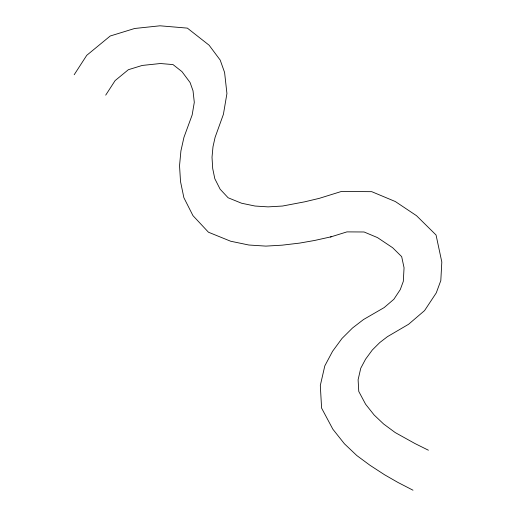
<?xml version="1.0" encoding="UTF-8"?>
<svg xmlns="http://www.w3.org/2000/svg" width="516" height="516" viewBox="0 0 516 516"><rect width="100%" height="100%" fill="white"/><g stroke="black" fill="none" stroke-linecap="round" stroke-linejoin="round"><path stroke-width="0.77" d="M74.181 74.736L86.752 55.315L110.224 36.004L134.67 28.483L159.999 25.8L187.366 28.122L209.096 45.195L220.203 60.095L224.589 72.453L226.93 93.538L223.415 114.294L215.095 137.359L212.992 146.75L212.012 157.264L212.715 168.616L214.811 178.704L220.139 189.217L228.13 197.77L241.585 203.233L255.039 206.039L268.075 206.877L282.51 206.039L304.724 201.814L319.262 198.357L341.347 191.481L371.739 191.675L395.34 201.543L416.515 215.701L436.052 234.999L441.819 262.031L440.806 280.581L436.272 292.882L424.571 310.587L408.582 324.274L387.426 336.671L379.795 342.54L372.313 349.99L365.586 359.162L360.742 368.256L358.104 379.744L358.768 391.425L365.605 404.234L374.145 415.006L383.62 423.997L395.25 432.589L415.019 443.567L428.403 450.216M105.709 95.138L115.107 80.606L128.355 69.712L142.235 65.442L160.392 63.52L173.002 64.584L181.974 71.634L190.088 82.534L193.023 90.79L194.3 102.329L192.165 114.933L183.948 137.346L180.916 150.917L179.536 165.681L180.516 181.555L183.883 197.712L192.965 215.643L208.451 232.213L230.62 241.217L248.847 245.016L265.875 246.113L282.162 245.165L299.57 243.107L314.605 240.469L331.22 236.773M330.421 237.025L346.939 231.884L364.09 231.987L377.493 237.599L392.67 247.745L401.674 256.633L404.054 267.791L403.312 281.355L400.281 289.579L393.876 299.261L384.168 307.581L363.509 319.539L352.486 328.021L341.973 338.483L332.568 351.299L324.809 365.87L320.313 385.465L321.597 408.104L332.865 429.215L344.436 443.805L356.814 455.544L369.94 465.245L384.633 474.804L397.868 482.402L412.993 490.2"/></g></svg>
